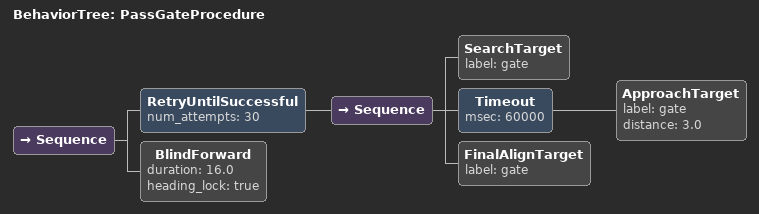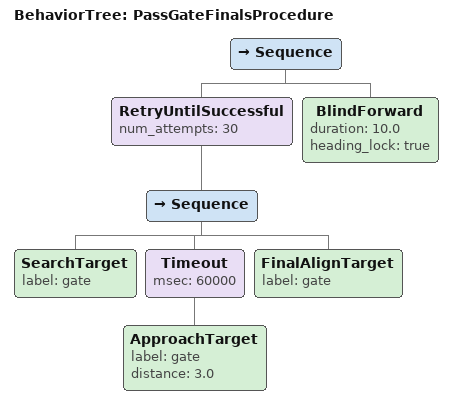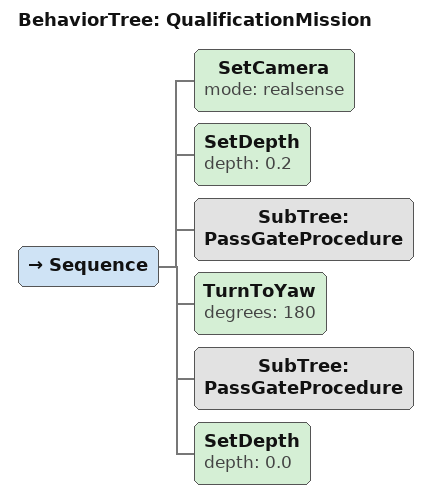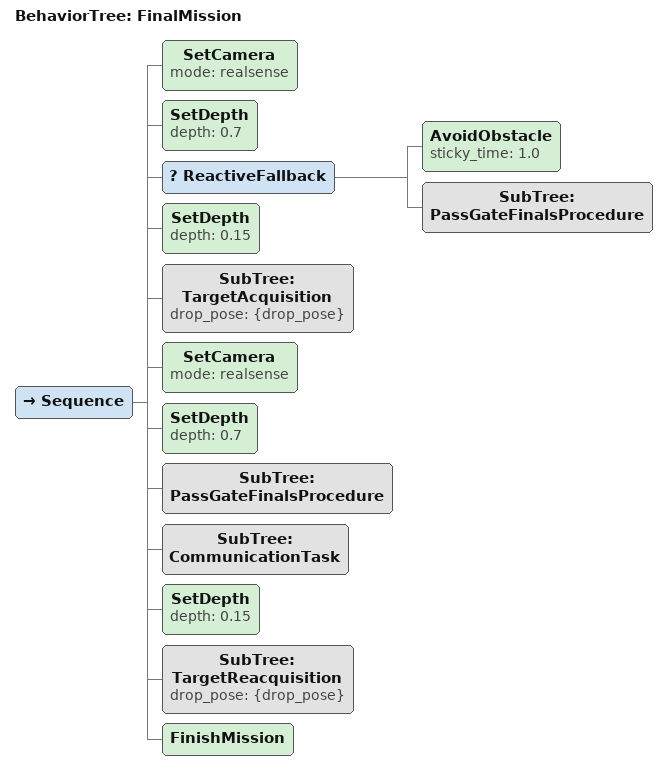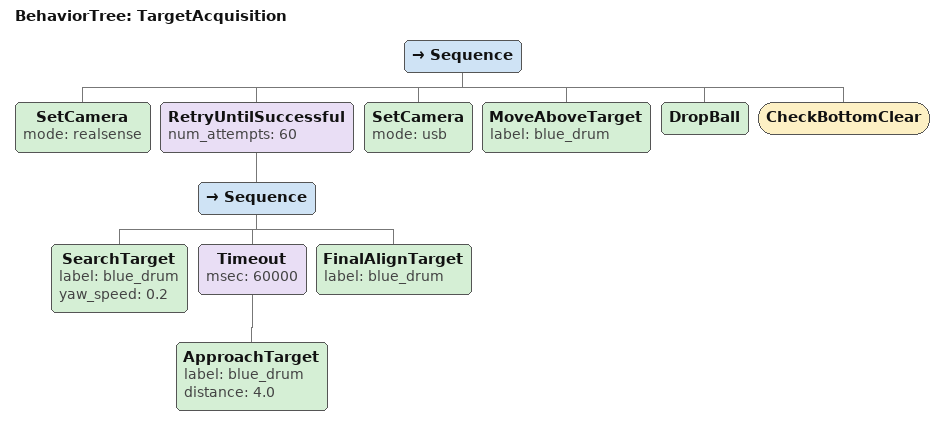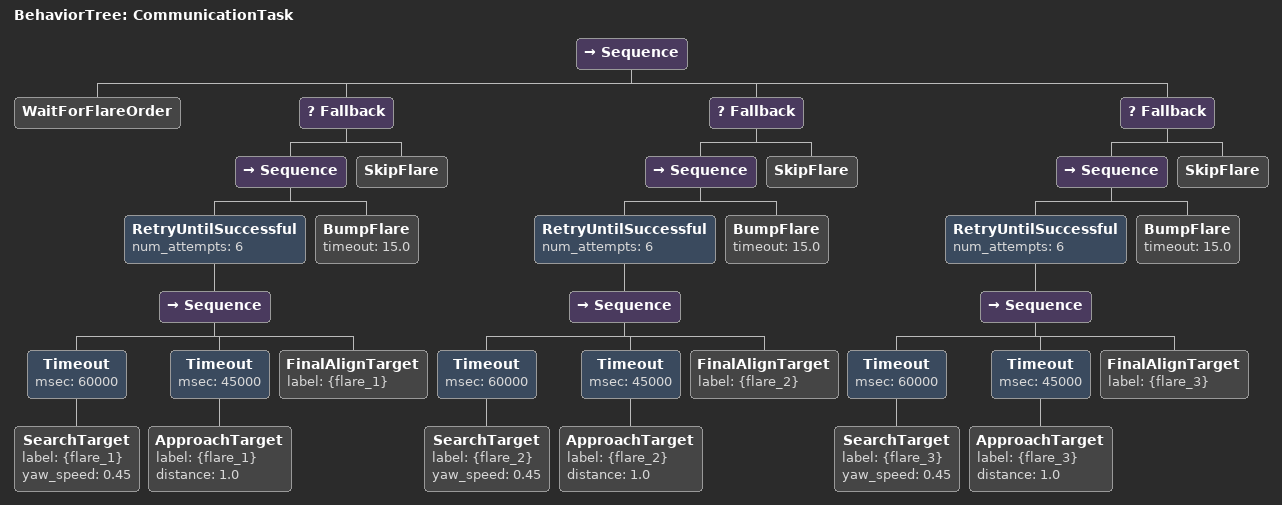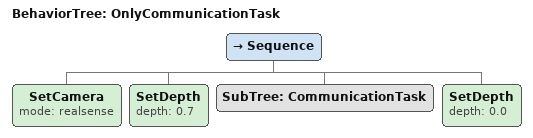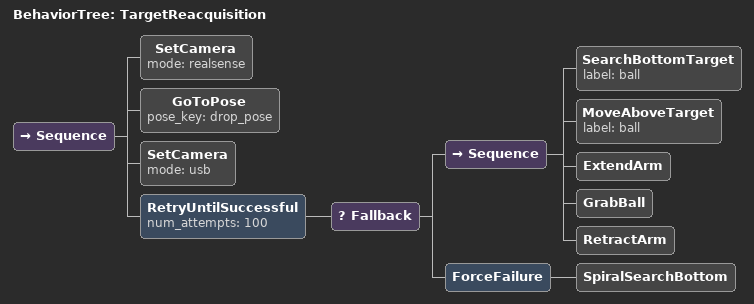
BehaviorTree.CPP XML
<?xml version="1.0" encoding="UTF-8"?>
<root BTCPP_format="3">
  <BehaviorTree ID="PassGateProcedure">
    <Sequence>
      <RetryUntilSuccessful num_attempts="30">
        <Sequence>
          <SearchTarget label="gate"/>
          <Timeout msec="60000">
            <ApproachTarget label="gate" distance="3.0"/>
          </Timeout>
          <FinalAlignTarget label="gate"/>
        </Sequence>
      </RetryUntilSuccessful>
      <!-- 資格賽專用：維持 16.0 秒 -->
      <BlindForward duration="16.0" heading_lock="true"/>
    </Sequence>
  </BehaviorTree>

  <!-- 決賽專用過閘門子樹：可獨立調整盲走時長 -->
  <BehaviorTree ID="PassGateFinalsProcedure">
    <Sequence>
      <RetryUntilSuccessful num_attempts="30">
        <Sequence>
          <SearchTarget label="gate"/>
          <Timeout msec="60000">
            <ApproachTarget label="gate" distance="3.0"/>
          </Timeout>
          <FinalAlignTarget label="gate"/>
        </Sequence>
      </RetryUntilSuccessful>
      <!-- 決賽專用時長：10.0 秒 -->
      <BlindForward duration="10.0" heading_lock="true"/>
    </Sequence>
  </BehaviorTree>

  <BehaviorTree ID="QualificationMission">
    <Sequence>
      <!-- WaitForStart is simulated by the decision node triggering BT tick based on topic -->
      <SetCamera mode="realsense"/>
      <SetDepth depth="0.2"/>

      <SubTree ID="PassGateProcedure"/>

      <!-- Turn 180 degrees relative to current yaw -->
      <TurnToYaw degrees="180"/>

      <SubTree ID="PassGateProcedure"/>
      <SetDepth depth="0.0"/>
    </Sequence>
  </BehaviorTree>

  <BehaviorTree ID="FinalMission">
    <Sequence>

      <SetCamera mode="realsense"/>
      <SetDepth depth="0.7"/>

      <ReactiveFallback>
        <AvoidObstacle sticky_time="1.0"/>
        <SubTree ID="PassGateFinalsProcedure"/>
      </ReactiveFallback>

      <SetDepth depth="0.15"/>
      <SubTree ID="TargetAcquisition" drop_pose="{drop_pose}"/>

      <SetCamera mode="realsense"/>
      <SetDepth depth="0.7"/>
      <SubTree ID="PassGateFinalsProcedure"/>

      <SubTree ID="CommunicationTask"/>

      <SetDepth depth="0.15"/>
      <SubTree ID="TargetReacquisition" drop_pose="{drop_pose}"/>

      <FinishMission/>
    </Sequence>
  </BehaviorTree>

  <BehaviorTree ID="TargetAcquisition">
    <Sequence>
      <SetCamera mode="realsense"/>
      <RetryUntilSuccessful num_attempts="60">
        <Sequence>
          <SearchTarget label="blue_drum" yaw_speed="0.2"/>
          <Timeout msec="60000">
            <ApproachTarget label="blue_drum" distance="4.0"/>
          </Timeout>
          <FinalAlignTarget label="blue_drum"/>
        </Sequence>
      </RetryUntilSuccessful>
      <SetCamera mode="usb"/>
      <MoveAboveTarget label="blue_drum"/>
      <DropBall/>
      <CheckBottomClear/>
    </Sequence>
  </BehaviorTree>

  <BehaviorTree ID="CommunicationTask">
    <Sequence>
      <WaitForFlareOrder/>

      <Fallback>
        <Sequence>
          <RetryUntilSuccessful num_attempts="6">
            <Sequence>
              <Timeout msec="60000">
                <SearchTarget label="{flare_1}" yaw_speed="0.45"/>
              </Timeout>
              <Timeout msec="45000">
                <ApproachTarget label="{flare_1}" distance="1.0"/>
              </Timeout>
              <FinalAlignTarget label="{flare_1}"/>
            </Sequence>
          </RetryUntilSuccessful>
          <BumpFlare timeout="15.0"/>
        </Sequence>
        <SkipFlare/>
      </Fallback>

      <Fallback>
        <Sequence>
          <RetryUntilSuccessful num_attempts="6">
            <Sequence>
              <Timeout msec="60000">
                <SearchTarget label="{flare_2}" yaw_speed="0.45"/>
              </Timeout>
              <Timeout msec="45000">
                <ApproachTarget label="{flare_2}" distance="1.0"/>
              </Timeout>
              <FinalAlignTarget label="{flare_2}"/>
            </Sequence>
          </RetryUntilSuccessful>
          <BumpFlare timeout="15.0"/>
        </Sequence>
        <SkipFlare/>
      </Fallback>

      <Fallback>
        <Sequence>
          <RetryUntilSuccessful num_attempts="6">
            <Sequence>
              <Timeout msec="60000">
                <SearchTarget label="{flare_3}" yaw_speed="0.45"/>
              </Timeout>
              <Timeout msec="45000">
                <ApproachTarget label="{flare_3}" distance="1.0"/>
              </Timeout>
              <FinalAlignTarget label="{flare_3}"/>
            </Sequence>
          </RetryUntilSuccessful>
          <BumpFlare timeout="15.0"/>
        </Sequence>
        <SkipFlare/>
      </Fallback>
    </Sequence>
  </BehaviorTree>

  <!-- 撞柱專用單獨測試樹：自動下潛至 0.7m、啟用前視相機並執行撞柱 -->
  <BehaviorTree ID="OnlyCommunicationTask">
    <Sequence>
      <SetCamera mode="realsense"/>
      <SetDepth depth="0.7"/>
      <SubTree ID="CommunicationTask"/>
      <SetDepth depth="0.0"/>
    </Sequence>
  </BehaviorTree>

  <BehaviorTree ID="TargetReacquisition">
    <Sequence>
      <SetCamera mode="realsense"/>
      <GoToPose pose_key="drop_pose"/>
      <SetCamera mode="usb"/>
      <RetryUntilSuccessful num_attempts="100">
        <Fallback>
          <Sequence>
            <SearchBottomTarget label="ball"/>
            <MoveAboveTarget label="ball"/>
            <ExtendArm/>
            <GrabBall/>
            <RetractArm/>
          </Sequence>
          <ForceFailure>
            <SpiralSearchBottom/>
          </ForceFailure>
        </Fallback>
      </RetryUntilSuccessful>
    </Sequence>
  </BehaviorTree>

</root>
